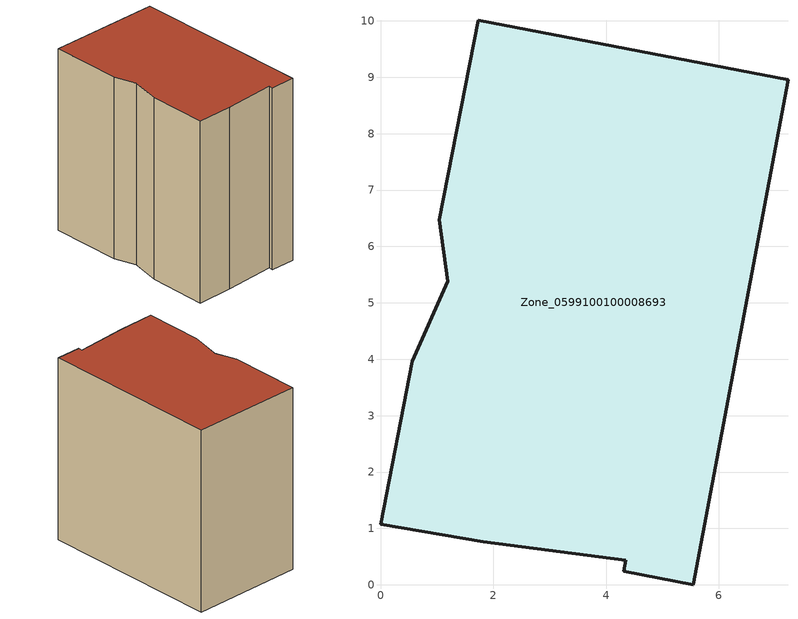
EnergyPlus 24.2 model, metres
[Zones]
Zone_0599100100008693
 floor ground (C_G): 4.35,0.44 1.82,0.77 0,1.07 0.56,3.97 1.19,5.38 1.04,6.47 1.73,10.01 7.22,8.95 5.55,0 4.32,0.24 z0
 wall outside (C_F): 1.04,6.47 1.19,5.38 0.56,3.97 0,1.07 1.82,0.77 4.35,0.44 4.32,0.24 5.55,0 7.22,8.95 1.73,10.01 1.04,6.47 z0:9.18
 roof outside (C_R): 0,1.07 1.82,0.77 4.35,0.44 4.32,0.24 5.55,0 7.22,8.95 1.73,10.01 1.04,6.47 1.19,5.38 0.56,3.97 z9.18
[BUILDING]
Pand.0599100100008693: North Axis=0; Terrain=City; Loads Convergence Tolerance Value=0.04; Temperature Convergence Tolerance Value=0.4; Solar Distribution=FullExterior; Maximum Number of Warmup Days=25; Minimum Number of Warmup Days=1
[Site:Location]
Rotterdam.The.Hague.AP_ZH_NLD Design_Conditions: Latitude=51.96; Longitude=4.45; Time Zone=1; Elevation=-4.5
[SITE:GROUNDTEMPERATURE:BUILDINGSURFACE]
18, 18, 18, 18, 18, 18, 18, 18, 18, 18, 18, 18
[MATERIAL] Thermal Absorptance=0.9; Solar Absorptance=0.7; Visible Absorptance=0.7
Name | Roughness | Thickness | Conductivity | Density | Specific Heat
G.TC.2015-2018 | MediumSmooth | 0.15 | 0.0428571 | 540 | 1210
F.TC.2015-2018 | Rough | 0.3 | 0.0666667 | 1920 | 840
R.TC.2015-2018 | MediumRough | 0.2 | 0.0333333 | 1500 | 1000
[CONSTRUCTION]
C_G: G.TC.2015-2018
C_F: F.TC.2015-2018
C_R: R.TC.2015-2018
[ZONE]
Zone_0599100100008693: Type=1; Multiplier=1; Ceiling Height=Autocalculate; Volume=Autocalculate; Floor Area=autocalculate; Part of Total Floor Area=Yes
[ZONEINFILTRATION:DESIGNFLOWRATE]
Infil_Zone_0599100100008693: Zone or ZoneList or Space or SpaceList=Zone_0599100100008693; Schedule=AlwaysOn; Design Flow Rate Calculation Method=Flow/Area; Flow Rate per Floor Area=0.0015; Constant Term Coefficient=1; Temperature Term Coefficient=0; Velocity Term Coefficient=0; Velocity Squared Term Coefficient=0
[HVACTEMPLATE:ZONE:IDEALLOADSAIRSYSTEM]
Zone_0599100100008693: Maximum Heating Supply Air Temperature=50; Minimum Cooling Supply Air Temperature=13; Maximum Heating Supply Air Humidity Ratio=0.0156; Minimum Cooling Supply Air Humidity Ratio=0.0077; Heating Limit=NoLimit; Cooling Limit=NoLimit; Dehumidification Control Type=ConstantSensibleHeatRatio; Cooling Sensible Heat Ratio=0.7; Dehumidification Setpoint=60; Humidification Control Type=None; Humidification Setpoint=30; Outdoor Air Method=None; Outdoor Air Flow Rate per Person=0.00944; Outdoor Air Flow Rate per Zone Floor Area=0; Outdoor Air Flow Rate per Zone=0; Demand Controlled Ventilation Type=None; Outdoor Air Economizer Type=NoEconomizer; Heat Recovery Type=None; Sensible Heat Recovery Effectiveness=0.7; Latent Heat Recovery Effectiveness=0.65
[ZONECONTROL:THERMOSTAT]
ThermostatControl_Zone_0599100100008693: Zone or ZoneList=Zone_0599100100008693; Control Type Schedule=DualSetpointControlType; Control 1=Thermostat_Zone_0599100100008693; Temperature Difference Between Cutout And Setpoint=0
[THERMOSTATSETPOINT:DUALSETPOINT]
Thermostat_Zone_0599100100008693: Heating Setpoint Temperature Schedule=HeatingSetpoint_Zone_0599100100008693; Cooling Setpoint Temperature Schedule=CoolingSetpoint_Zone_0599100100008693
[SCHEDULE:COMPACT]
HeatingSetpoint_Zone_0599100100008693: Through: 12/31, For: AllDays, Until: 24:00, 21
CoolingSetpoint_Zone_0599100100008693: Through: 12/31, For: AllDays, Until: 24:00, 24
DualSetpointControlType: Through: 12/31, For: AllDays, Until: 24:00, 4
AlwaysOn: Through: 12/31, For: AllDays, Until: 24:00, 1
